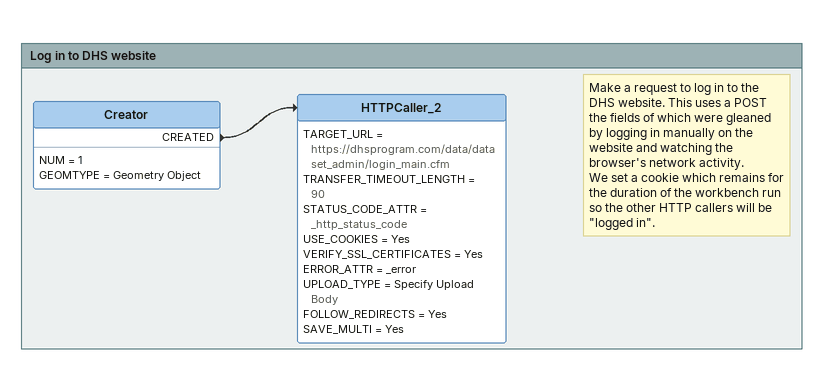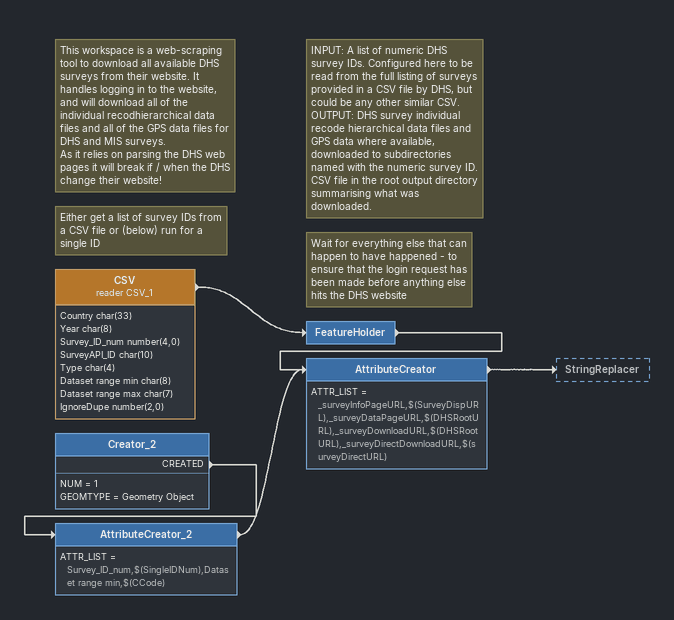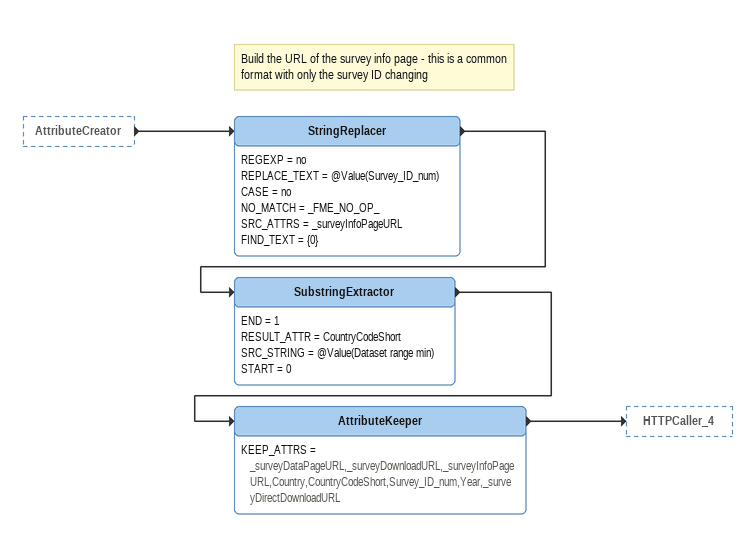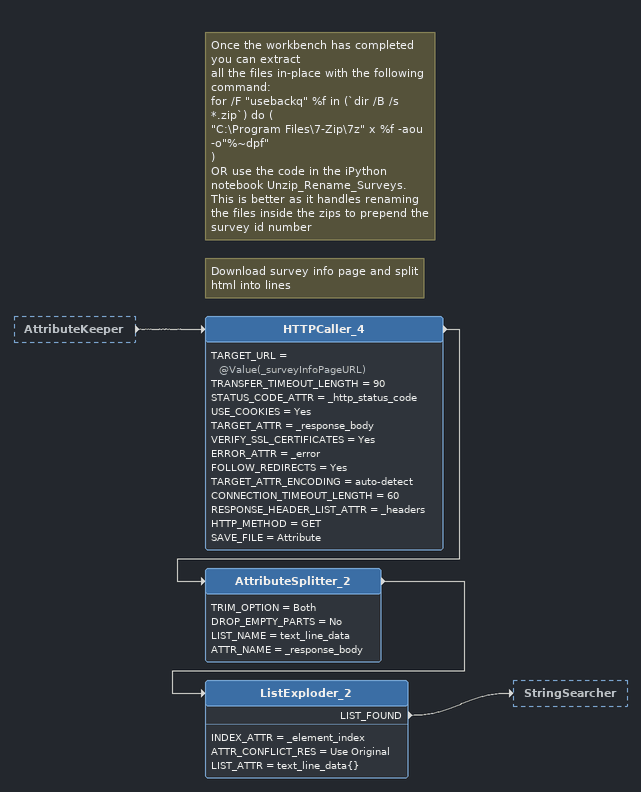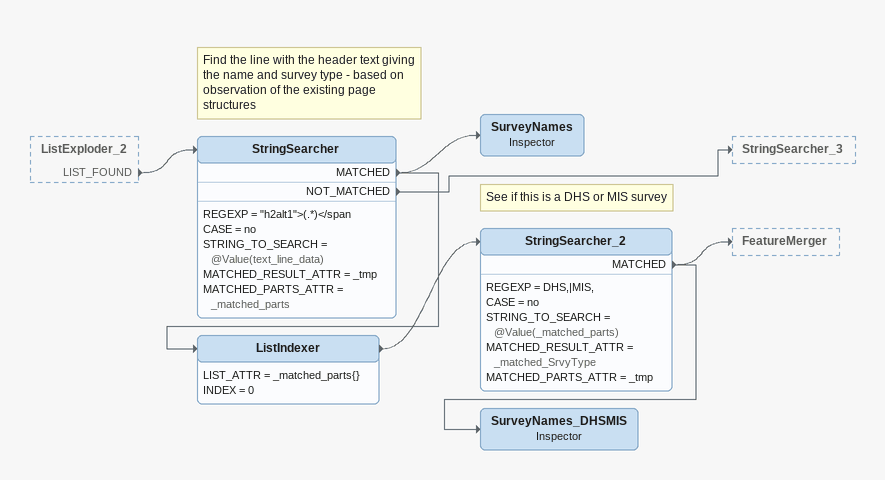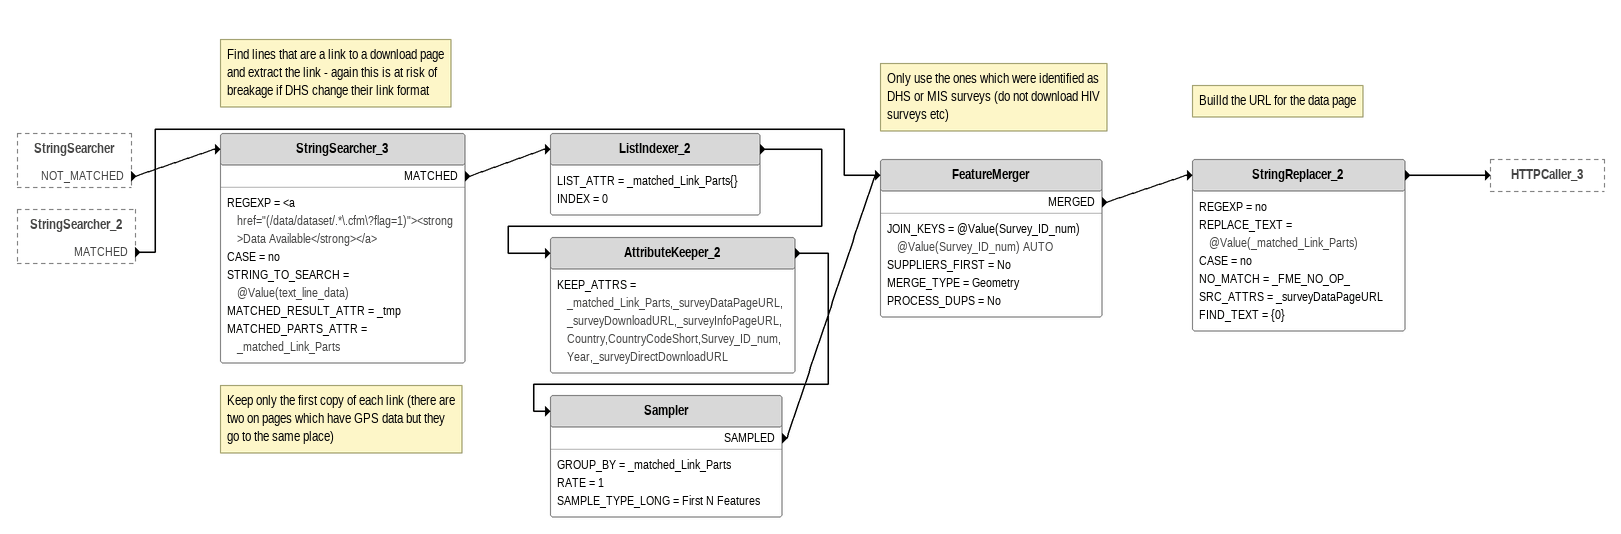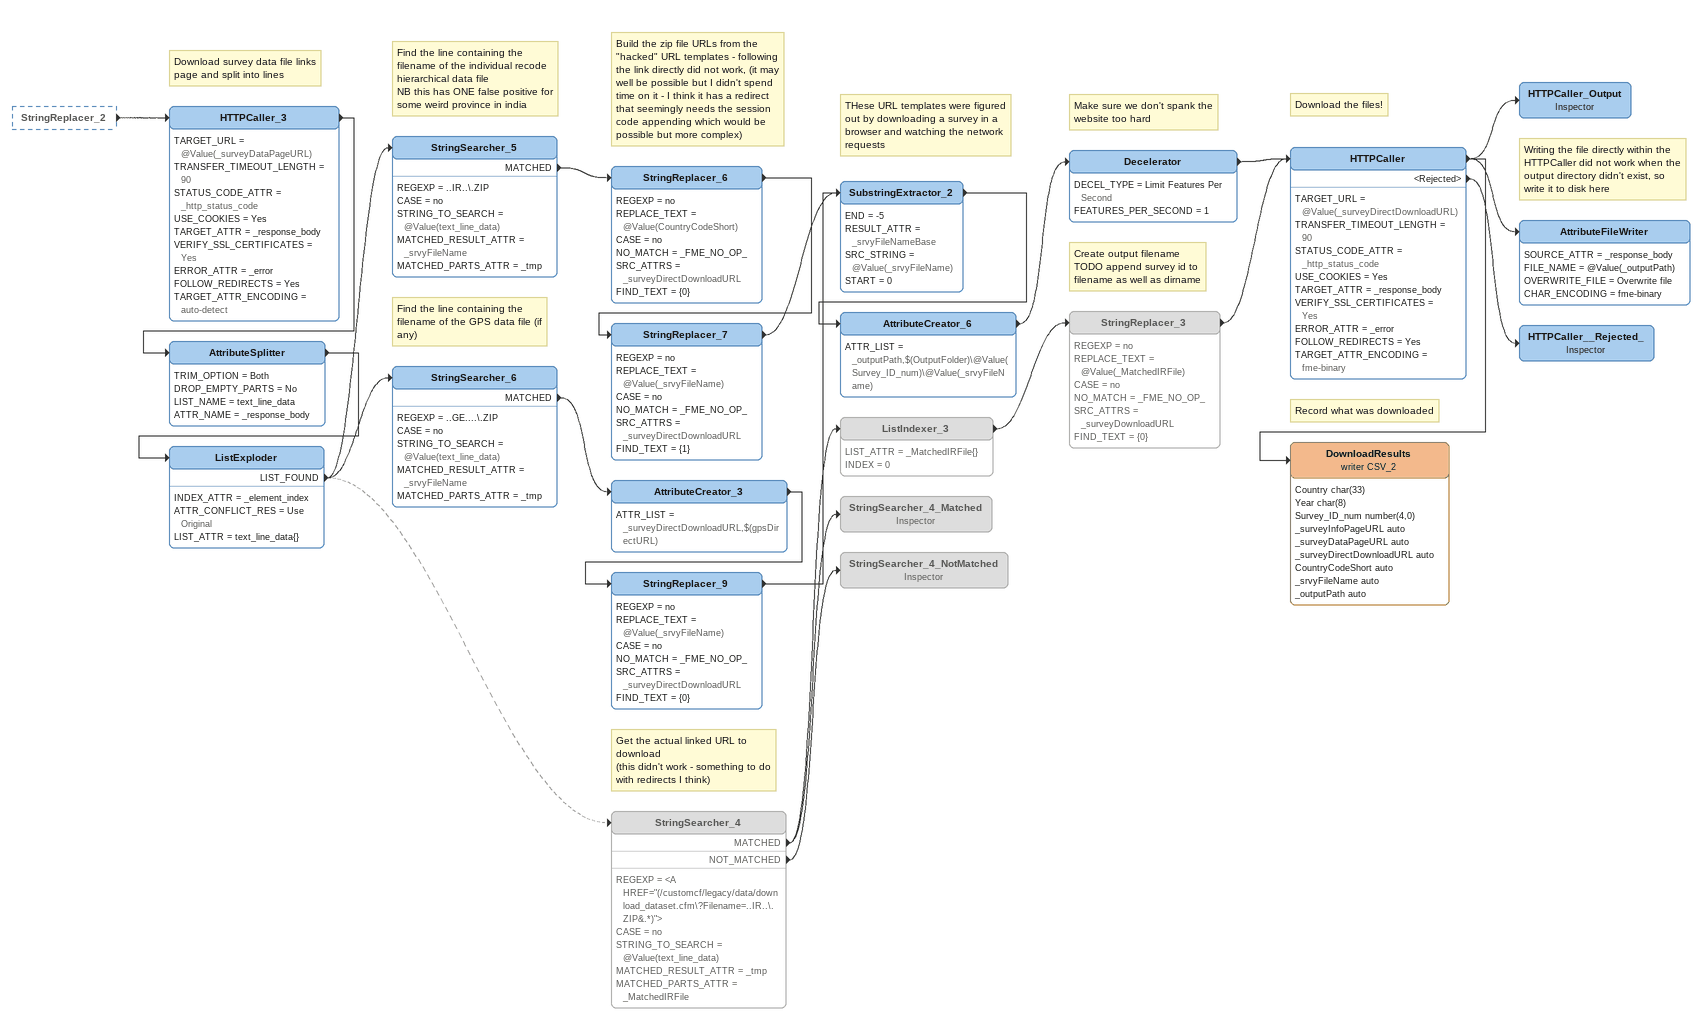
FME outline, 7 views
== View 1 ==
Bookmark: Log in to DHS website
Creator
    NUM = 1
    GEOMTYPE = Geometry Object
    CREATED -> HTTPCaller_2
Note: Make a request to log in to the DHS website. This uses a POST the fields of which were gleaned by logging in manually on the website and watching the browser's network activity. / We set a cookie which remains for the duration of the workbench run so the other HTTP callers will be "logged in".
HTTPCaller_2
    TARGET_URL = https://dhsprogram.com/data/dataset_admin/login_main.cfm
    TRANSFER_TIMEOUT_LENGTH = 90
    STATUS_CODE_ATTR = _http_status_code
    USE_COOKIES = Yes
    VERIFY_SSL_CERTIFICATES = Yes
    ERROR_ATTR = _error
    UPLOAD_TYPE = Specify Upload Body
    FOLLOW_REDIRECTS = Yes
    SAVE_MULTI = Yes

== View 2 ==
Note: This workspace is a web-scraping tool to download all available DHS surveys from their website. It handles logging in to the website, and will download all of the individual recodhierarchical data files and all of the GPS data files for DHS and MIS surveys. / As it relies on parsing the DHS web pages it will break if / when the DHS change their website!
Note: Either get a list of survey IDs from a CSV file or (below) run for a single ID
CSV (reader CSV_1)
    attributes: Country char(33), Year char(8), Survey_ID_num number(4,0), SurveyAPI_ID char(10), Type char(4), Dataset range min char(8), Dataset range max char(7), IgnoreDupe number(2,0)
    -> FeatureHolder
Note: Wait for everything else that can happen to have happened - to ensure that the login request has been made before anything else hits the DHS website
Note: INPUT: A list of numeric DHS survey IDs. Configured here to be read from the full listing of surveys provided in a CSV file by DHS, but could be any other similar CSV. / OUTPUT: DHS survey individual recode hierarchical data files and GPS data where available, downloaded to subdirectories named with the numeric survey ID. CSV file in the root output directory summarising what was downloaded.
FeatureHolder
    -> AttributeCreator
Creator_2
    NUM = 1
    GEOMTYPE = Geometry Object
    CREATED -> AttributeCreator_2
AttributeCreator_2
    ATTR_LIST = Survey_ID_num,$(SingleIDNum),Dataset range min,$(CCode)
    -> AttributeCreator
AttributeCreator
    ATTR_LIST = _surveyInfoPageURL,$(SurveyDispURL),_surveyDataPageURL,$(DHSRootURL),_surveyDownloadURL,$(DHSRootURL),_surveyDirectDownloadURL,$(surveyDirectURL)
    -> StringReplacer

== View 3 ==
AttributeCreator [outside]
    -> StringReplacer
Note: Build the URL of the survey info page - this is a common format with only the survey ID changing
StringReplacer
    REGEXP = no
    REPLACE_TEXT = @Value(Survey_ID_num)
    CASE = no
    NO_MATCH = _FME_NO_OP_
    SRC_ATTRS = _surveyInfoPageURL
    FIND_TEXT = {0}
    -> SubstringExtractor
SubstringExtractor
    END = 1
    RESULT_ATTR = CountryCodeShort
    SRC_STRING = @Value(Dataset range min)
    START = 0
    -> AttributeKeeper
AttributeKeeper
    KEEP_ATTRS = _surveyDataPageURL,_surveyDownloadURL,_surveyInfoPageURL,Country,CountryCodeShort,Survey_ID_num,Year,_surveyDirectDownloadURL
    -> HTTPCaller_4

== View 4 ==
AttributeKeeper [outside]
    -> HTTPCaller_4
Note: Once the workbench has completed you can extract / all the files in-place with the following command: / for /F "usebackq" %f in (`dir /B /s *.zip`) do ( / "C:\Program Files\7-Zip\7z" x %f -aou -o"%~dpf" / ) / OR use the code in the iPython notebook Unzip_Rename_Surveys. / This is better as it handles renaming the files inside the zips to prepend the survey id number
Note: Download survey info page and split html into lines
HTTPCaller_4
    TARGET_URL = @Value(_surveyInfoPageURL)
    TRANSFER_TIMEOUT_LENGTH = 90
    STATUS_CODE_ATTR = _http_status_code
    USE_COOKIES = Yes
    TARGET_ATTR = _response_body
    VERIFY_SSL_CERTIFICATES = Yes
    ERROR_ATTR = _error
    FOLLOW_REDIRECTS = Yes
    TARGET_ATTR_ENCODING = auto-detect
    CONNECTION_TIMEOUT_LENGTH = 60
    RESPONSE_HEADER_LIST_ATTR = _headers
    HTTP_METHOD = GET
    SAVE_FILE = Attribute
    -> AttributeSplitter_2
AttributeSplitter_2
    TRIM_OPTION = Both
    DROP_EMPTY_PARTS = No
    LIST_NAME = text_line_data
    ATTR_NAME = _response_body
    -> ListExploder_2
ListExploder_2
    INDEX_ATTR = _element_index
    ATTR_CONFLICT_RES = Use Original
    LIST_ATTR = text_line_data{}
    LIST_FOUND -> StringSearcher

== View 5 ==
ListExploder_2 [outside]
    LIST_FOUND -> StringSearcher
Note: Find the line with the header text giving the name and survey type - based on observation of the existing page structures
StringSearcher
    REGEXP = "h2alt1">(.*)</span
    CASE = no
    STRING_TO_SEARCH = @Value(text_line_data)
    MATCHED_RESULT_ATTR = _tmp
    MATCHED_PARTS_ATTR = _matched_parts
    MATCHED -> SurveyNames
    MATCHED -> ListIndexer
    NOT_MATCHED -> StringSearcher_3
SurveyNames: Inspector
ListIndexer
    LIST_ATTR = _matched_parts{}
    INDEX = 0
    -> StringSearcher_2
Note: See if this is a DHS or MIS survey
StringSearcher_2
    REGEXP = DHS,|MIS,
    CASE = no
    STRING_TO_SEARCH = @Value(_matched_parts)
    MATCHED_RESULT_ATTR = _matched_SrvyType
    MATCHED_PARTS_ATTR = _tmp
    MATCHED -> SurveyNames_DHSMIS
    MATCHED -> FeatureMerger
SurveyNames_DHSMIS: Inspector

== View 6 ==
StringSearcher [outside]
    NOT_MATCHED -> StringSearcher_3
StringSearcher_2 [outside]
    MATCHED -> FeatureMerger
Note: Find lines that are a link to a download page and extract the link - again this is at risk of breakage if DHS change their link format
StringSearcher_3
    REGEXP = <a href="(/data/dataset/.*\.cfm\?flag=1)"><strong>Data Available</strong></a>
    CASE = no
    STRING_TO_SEARCH = @Value(text_line_data)
    MATCHED_RESULT_ATTR = _tmp
    MATCHED_PARTS_ATTR = _matched_Link_Parts
    MATCHED -> ListIndexer_2
ListIndexer_2
    LIST_ATTR = _matched_Link_Parts{}
    INDEX = 0
    -> AttributeKeeper_2
AttributeKeeper_2
    KEEP_ATTRS = _matched_Link_Parts,_surveyDataPageURL,_surveyDownloadURL,_surveyInfoPageURL,Country,CountryCodeShort,Survey_ID_num,Year,_surveyDirectDownloadURL
    -> Sampler
Note: Keep only the first copy of each link (there are two on pages which have GPS data but they go to the same place)
Sampler
    GROUP_BY = _matched_Link_Parts
    RATE = 1
    SAMPLE_TYPE_LONG = First N Features
    SAMPLED -> FeatureMerger
Note: Only use the ones which were identified as DHS or MIS surveys (do not download HIV surveys etc)
FeatureMerger
    JOIN_KEYS = @Value(Survey_ID_num) @Value(Survey_ID_num) AUTO
    SUPPLIERS_FIRST = No
    MERGE_TYPE = Geometry
    PROCESS_DUPS = No
    MERGED -> StringReplacer_2
Note: Builld the URL for the data page
StringReplacer_2
    REGEXP = no
    REPLACE_TEXT = @Value(_matched_Link_Parts)
    CASE = no
    NO_MATCH = _FME_NO_OP_
    SRC_ATTRS = _surveyDataPageURL
    FIND_TEXT = {0}
    -> HTTPCaller_3

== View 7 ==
StringReplacer_2 [outside]
    -> HTTPCaller_3
Note: Download survey data file links page and split into lines
HTTPCaller_3
    TARGET_URL = @Value(_surveyDataPageURL)
    TRANSFER_TIMEOUT_LENGTH = 90
    STATUS_CODE_ATTR = _http_status_code
    USE_COOKIES = Yes
    TARGET_ATTR = _response_body
    VERIFY_SSL_CERTIFICATES = Yes
    ERROR_ATTR = _error
    FOLLOW_REDIRECTS = Yes
    TARGET_ATTR_ENCODING = auto-detect
    -> AttributeSplitter
AttributeSplitter
    TRIM_OPTION = Both
    DROP_EMPTY_PARTS = No
    LIST_NAME = text_line_data
    ATTR_NAME = _response_body
    -> ListExploder
ListExploder
    INDEX_ATTR = _element_index
    ATTR_CONFLICT_RES = Use Original
    LIST_ATTR = text_line_data{}
    LIST_FOUND -> StringSearcher_4 [off]
    LIST_FOUND -> StringSearcher_5
    LIST_FOUND -> StringSearcher_6
Note: Find the line containing the filename of the individual recode hierarchical data file / NB this has ONE false positive for some weird province in india
StringSearcher_5
    REGEXP = ..IR..\.ZIP
    CASE = no
    STRING_TO_SEARCH = @Value(text_line_data)
    MATCHED_RESULT_ATTR = _srvyFileName
    MATCHED_PARTS_ATTR = _tmp
    MATCHED -> StringReplacer_6
Note: Build the zip file URLs from the "hacked" URL templates - following the link directly did not work, (it may well be possible but I didn't spend time on it - I think it has a redirect that seemingly needs the session code appending which would be possible but more complex)
Note: THese URL templates were figured out by downloading a survey in a browser and watching the network requests
StringReplacer_6
    REGEXP = no
    REPLACE_TEXT = @Value(CountryCodeShort)
    CASE = no
    NO_MATCH = _FME_NO_OP_
    SRC_ATTRS = _surveyDirectDownloadURL
    FIND_TEXT = {0}
    -> StringReplacer_7
StringReplacer_7
    REGEXP = no
    REPLACE_TEXT = @Value(_srvyFileName)
    CASE = no
    NO_MATCH = _FME_NO_OP_
    SRC_ATTRS = _surveyDirectDownloadURL
    FIND_TEXT = {1}
    -> SubstringExtractor_2
Note: Find the line containing the filename of the GPS data file (if any)
StringSearcher_6
    REGEXP = ..GE....\.ZIP
    CASE = no
    STRING_TO_SEARCH = @Value(text_line_data)
    MATCHED_RESULT_ATTR = _srvyFileName
    MATCHED_PARTS_ATTR = _tmp
    MATCHED -> AttributeCreator_3
AttributeCreator_3
    ATTR_LIST = _surveyDirectDownloadURL,$(gpsDirectURL)
    -> StringReplacer_9
StringReplacer_9
    REGEXP = no
    REPLACE_TEXT = @Value(_srvyFileName)
    CASE = no
    NO_MATCH = _FME_NO_OP_
    SRC_ATTRS = _surveyDirectDownloadURL
    FIND_TEXT = {0}
    -> SubstringExtractor_2
Note: Create output filename / TODO append survey id to filename as well as dirname
SubstringExtractor_2
    END = -5
    RESULT_ATTR = _srvyFileNameBase
    SRC_STRING = @Value(_srvyFileName)
    START = 0
    -> AttributeCreator_6
AttributeCreator_6
    ATTR_LIST = _outputPath,$(OutputFolder)\@Value(Survey_ID_num)\@Value(_srvyFileName)
    -> Decelerator
Note: Make sure we don't spank the website too hard
Decelerator
    DECEL_TYPE = Limit Features Per Second
    FEATURES_PER_SECOND = 1
    -> HTTPCaller
Note: Get the actual linked URL to download / (this didn't work - something to do with redirects I think)
StringSearcher_4 [off]
    REGEXP = <A HREF="(/customcf/legacy/data/download_dataset.cfm\?Filename=..IR..\.ZIP&.*)">
    CASE = no
    STRING_TO_SEARCH = @Value(text_line_data)
    MATCHED_RESULT_ATTR = _tmp
    MATCHED_PARTS_ATTR = _MatchedIRFile
    MATCHED -> StringSearcher_4_Matched
    NOT_MATCHED -> StringSearcher_4_NotMatched
    MATCHED -> ListIndexer_3
ListIndexer_3 [off]
    LIST_ATTR = _MatchedIRFile{}
    INDEX = 0
    -> StringReplacer_3
StringReplacer_3 [off]
    REGEXP = no
    REPLACE_TEXT = @Value(_MatchedIRFile)
    CASE = no
    NO_MATCH = _FME_NO_OP_
    SRC_ATTRS = _surveyDownloadURL
    FIND_TEXT = {0}
    -> HTTPCaller
Note: Download the files!
HTTPCaller
    TARGET_URL = @Value(_surveyDirectDownloadURL)
    TRANSFER_TIMEOUT_LENGTH = 90
    STATUS_CODE_ATTR = _http_status_code
    USE_COOKIES = Yes
    TARGET_ATTR = _response_body
    VERIFY_SSL_CERTIFICATES = Yes
    ERROR_ATTR = _error
    FOLLOW_REDIRECTS = Yes
    TARGET_ATTR_ENCODING = fme-binary
    -> HTTPCaller_Output
    <Rejected> -> HTTPCaller__Rejected_
    -> AttributeFileWriter
    -> DownloadResults (writer CSV_2)
HTTPCaller_Output: Inspector
Note: Writing the file directly within the HTTPCaller did not work when the output directory didn't exist, so write it to disk here
AttributeFileWriter
    SOURCE_ATTR = _response_body
    FILE_NAME = @Value(_outputPath)
    OVERWRITE_FILE = Overwrite file
    CHAR_ENCODING = fme-binary
HTTPCaller__Rejected_: Inspector
Note: Record what was downloaded
DownloadResults (writer CSV_2)
    attributes: Country char(33), Year char(8), Survey_ID_num number(4,0), _surveyInfoPageURL auto, _surveyDataPageURL auto, _surveyDirectDownloadURL auto, CountryCodeShort auto, _srvyFileName auto, _outputPath auto
StringSearcher_4_Matched: Inspector [off]
StringSearcher_4_NotMatched: Inspector [off]
